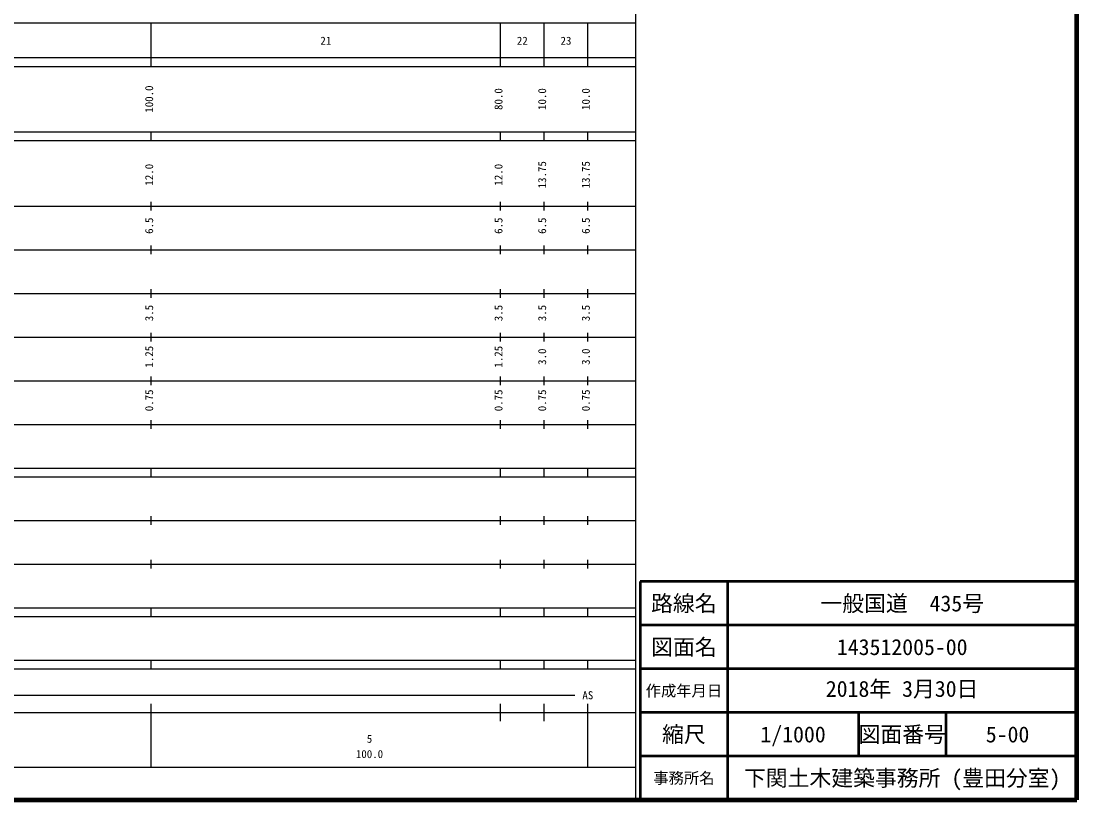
# Model space of a CAD drawing. Units: millimetres, scale not verified. Extents: x 40004 to 680061, y 20002 to 380034.
# Drawn here: x 438255 to 680061, y 20002 to 198375 of the extents above; entities that cross this region are included whole.
import ezdxf
from ezdxf.enums import TextEntityAlignment as Align

# ---------------------------------------------------------------- set-up
doc = ezdxf.new("R2010")
doc.units = ezdxf.units.MM
doc.header["$LTSCALE"] = 1000.09
for name, color, linetype, lineweight in [('M-TTL', 2, 'Continuous', 140), ('M-TTL-BAND', 7, 'Continuous', 25), ('M-TTL-FRAM', 2, 'Continuous', 50), ('M-TTL-LINE', 7, 'Continuous', 50), ('M-TTL-TXT', 7, 'Continuous', 50)]:
    doc.layers.add(name, color=color, linetype=linetype, lineweight=lineweight)
doc.styles.add('ＭＳ ゴシック', font='')
doc.styles.get('ＭＳ ゴシック').set_extended_font_data('MS Gothic')

msp = doc.modelspace()

# ---------------------------------------------------------------- linework, layer by layer
at = {"layer": 'M-TTL'}
for p, q in [((680061, 20002), (680061, 380034)), ((40004, 20002), (680061, 20002))]:
    msp.add_line(p, q, dxfattribs=at)
at = {"layer": 'M-TTL-BAND'}
for p, q in [((579052, 20002), (579052, 370033)), ((68006, 198018), (579052, 198018)), ((468042, 188017), (468042, 198018)), ((548049, 188017), (548049, 198018)), ((558050, 188017), (558050, 198018)), ((568051, 188017), (568051, 198018)), ((40004, 190017), (579052, 190017)), ((40004, 188017), (579052, 188017)), ((40004, 173015), (579052, 173015)), ((468042, 171015), (468042, 173015)), ((548049, 171015), (548049, 173015)), ((558050, 171015), (558050, 173015)), ((568051, 171015), (568051, 173015)), ((40004, 171015), (579052, 171015)), ((40004, 156014), (579052, 156014)), ((468042, 155014), (468042, 157014)), ((548049, 155014), (548049, 157014)), ((558050, 155014), (558050, 157014)), ((568051, 155014), (568051, 157014)), ((46004, 146013), (579052, 146013)), ((468042, 145013), (468042, 147013)), ((548049, 145013), (548049, 147013)), ((558050, 145013), (558050, 147013)), ((568051, 145013), (568051, 147013)), ((52005, 136012), (579052, 136012)), ((468042, 135012), (468042, 137012)), ((548049, 135012), (548049, 137012)), ((558050, 135012), (558050, 137012)), ((568051, 135012), (568051, 137012)), ((46004, 126011), (579052, 126011)), ((468042, 125011), (468042, 127011)), ((548049, 125011), (548049, 127011)), ((558050, 125011), (558050, 127011)), ((568051, 125011), (568051, 127011)), ((468042, 115010), (468042, 117010)), ((548049, 115010), (548049, 117010)), ((558050, 115010), (558050, 117010)), ((568051, 115010), (568051, 117010)), ((52005, 116010), (579052, 116010)), ((468042, 105009), (468042, 107010)), ((548049, 105009), (548049, 107010)), ((558050, 105009), (558050, 107010)), ((568051, 105009), (568051, 107010)), ((46004, 106009), (579052, 106009)), ((40004, 96009), (579052, 96009)), ((468042, 94008), (468042, 96009)), ((548049, 94008), (548049, 96009)), ((558050, 94008), (558050, 96009)), ((568051, 94008), (568051, 96009)), ((40004, 94008), (579052, 94008)), ((468042, 83007), (468042, 85008)), ((548049, 83007), (548049, 85008)), ((558050, 83007), (558050, 85008)), ((568051, 83007), (568051, 85008)), ((49004, 84007), (579052, 84007)), ((468042, 73007), (468042, 75007)), ((548049, 73007), (548049, 75007)), ((558050, 73007), (558050, 75007)), ((568051, 73007), (568051, 75007)), ((40004, 74007), (579052, 74007)), ((40004, 64006), (579052, 64006)), ((468042, 62006), (468042, 64006)), ((548049, 62006), (548049, 64006)), ((558050, 62006), (558050, 64006)), ((568051, 62006), (568051, 64006)), ((40004, 62006), (579052, 62006)), ((40004, 52005), (579052, 52005)), ((468042, 50004), (468042, 52005)), ((548049, 50004), (548049, 52005)), ((558050, 50004), (558050, 52005)), ((568051, 50004), (568051, 52005)), ((40004, 50004), (579052, 50004)), ((71006, 44004), (565051, 44004)), ((468042, 27502), (468042, 42004)), ((548049, 38003), (548049, 42004)), ((558050, 38003), (558050, 42004)), ((568051, 27502), (568051, 42004)), ((40004, 40004), (579052, 40004)), ((68006, 27502), (579052, 27502))]:
    msp.add_line(p, q, dxfattribs=at)
at = {"layer": 'M-TTL-FRAM'}
for p, q in [((680061, 70006), (580052, 70006)), ((580052, 70006), (580052, 20002))]:
    msp.add_line(p, q, dxfattribs=at)
at = {"layer": 'M-TTL-LINE'}
for p, q in [((600054, 70006), (600054, 20002)), ((680061, 60005), (580052, 60005)), ((680061, 50004), (580052, 50004)), ((680061, 40004), (580052, 40004)), ((630056, 40004), (630056, 30003)), ((650058, 40004), (650058, 30003)), ((680061, 30003), (580052, 30003))]:
    msp.add_line(p, q, dxfattribs=at)

# ---------------------------------------------------------------- texts
at = {"layer": 'M-TTL-BAND', "style": 'ＭＳ ゴシック'}
for s, p in [('21', (508046, 192422)), ('22', (553050, 192422)), ('23', (563050, 192422)), ('AS', (568051, 42504)), ('5', (518046, 32526)), ('100.0', (518046, 29036))]:
    msp.add_text(s, height=1833, dxfattribs=at).set_placement(p, align=Align.BOTTOM_CENTER)
for s, p in [('100.0', (469042, 180516)), ('80.0', (549049, 180516)), ('10.0', (559050, 180516)), ('10.0', (569051, 180516)), ('12.0', (469042, 163189)), ('12.0', (549049, 163189)), ('13.75', (559050, 163189)), ('13.75', (569051, 163189)), ('6.5', (469042, 151514)), ('6.5', (549049, 151514)), ('6.5', (559050, 151514)), ('6.5', (569051, 151514)), ('3.5', (469042, 131512)), ('3.5', (549049, 131512)), ('3.5', (559050, 131512)), ('3.5', (569051, 131512)), ('1.25', (469042, 121511)), ('1.25', (549049, 121511)), ('3.0', (559050, 121511)), ('3.0', (569051, 121511)), ('0.75', (469042, 111510)), ('0.75', (549049, 111510)), ('0.75', (559050, 111510)), ('0.75', (569051, 111510))]:
    msp.add_text(s, height=1833, rotation=90, dxfattribs=at).set_placement(p, align=Align.BOTTOM_CENTER)
at = {"layer": 'M-TTL-TXT', "style": 'ＭＳ ゴシック'}
for s, height, p in [('路線名', 3666, (590053, 65006)), ('路線名', 3666, (590053, 65006)), ('一般国道\u3000435号', 3666, (640057, 65006)), ('図面名', 3666, (590053, 55005)), ('図面名', 3666, (590053, 55005)), ('143512005-00', 3666, (640057, 55005)), ('作成年月日', 2566, (590053, 45004)), ('作成年月日', 2566, (590053, 45004)), ('縮尺', 3666, (590053, 35003)), ('縮尺', 3666, (590053, 35003)), ('1/1000', 3666, (615055, 35003)), ('図面番号', 3666, (640057, 35003)), ('図面番号', 3666, (640057, 35003)), ('5-00', 3666, (664184, 35003)), ('事務所名', 2566, (590053, 25002)), ('事務所名', 2566, (590053, 25002)), ('下関土木建築事務所 (豊田分室)', 3666, (640057, 25002))]:
    msp.add_text(s, height=height, dxfattribs=at).set_placement(p, align=Align.MIDDLE_CENTER)
msp.add_text('2018年 3月30日', height=3666, dxfattribs=at).set_placement((622556, 42504), align=Align.BOTTOM_LEFT)

doc.saveas('drawing.dxf')
